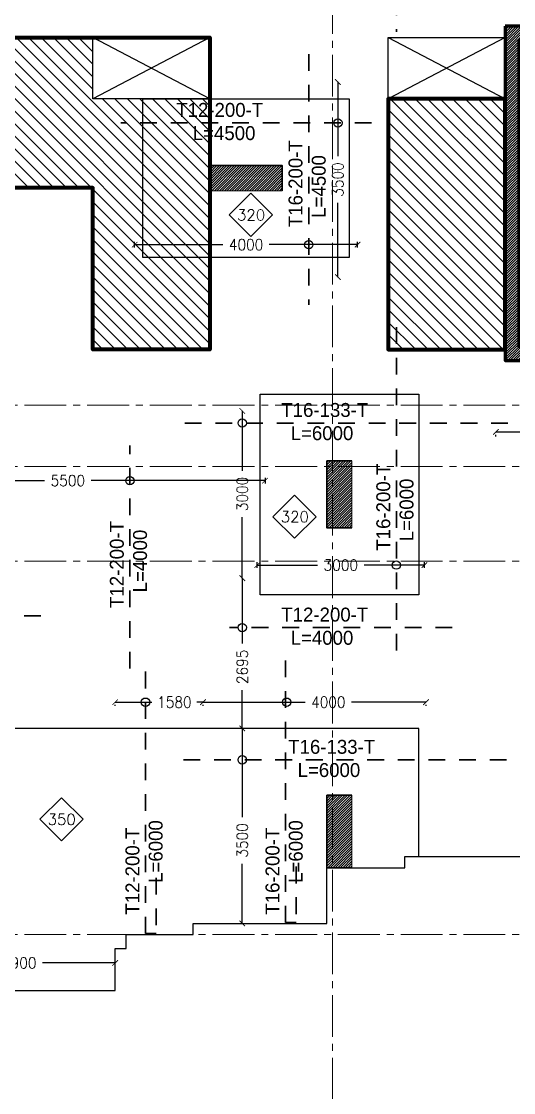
# Model space of a CAD drawing. Header units: millimetres. Extents: x -967280 to 3852, y 2833 to 1955156.
# Drawn here: x -718810 to -709979, y 684403 to 703625 of the extents above; entities that cross this region are included whole.
import ezdxf

# ---------------------------------------------------------------- set-up
doc = ezdxf.new("R2010")
doc.units = ezdxf.units.MM
doc.header["$LTSCALE"] = 1000
doc.header["$PDMODE"] = 35
doc.header["$PDSIZE"] = 25
for name, pattern in [('$0$DASHED2', [0.375, 0.25, -0.125]), ('B05-FIRST FLOOR PLAN$0$DLINE', [0.55, 0.3, -0.25]), ('Columns_Structural070816$0$CENTER2', [1.125, 0.75, -0.125, 0.125, -0.125])]:
    doc.linetypes.add(name, pattern=pattern)
for name, color, linetype in [('B05-FIRST FLOOR PLAN$0$STR_ROOF RFT$0$S-SYMB', 30, 'Continuous'), ('S - BATH Hach', 1, 'Continuous'), ('S - col hach', 1, 'Continuous'), ('S - dot', 1, 'Continuous'), ('S -Beams', 2, 'Continuous'), ('S-TEXT', 2, 'Continuous'), ('SLAB', 210, 'Continuous')]:
    doc.layers.add(name, color=color, linetype=linetype)
for name, color, linetype, lineweight in [('S - column', 6, 'Continuous', 60), ('ST-000-AXIS', 9, 'Columns_Structural070816$0$CENTER2', 9), ('ST-203-SLAB-TXT', 7, 'Continuous', 30), ('ST-206-SLAB-DIM', 1, 'Continuous', 20), ('ST-RFT-BOT', 2, '$0$DASHED2', 30), ('ST-RFT-TOP', 5, '$0$DASHED2', 30)]:
    doc.layers.add(name, color=color, linetype=linetype, lineweight=lineweight)
doc.styles.add('B05-FIRST FLOOR PLAN$0$XS-Roof RFT$0$T25-100', font='STENCIL.shx', dxfattribs={"height": 250})
doc.styles.add('ROMANC', font='romanc.shx')
doc.styles.add('TUNELNO', font='romans.shx', dxfattribs={"width": 0.9})
doc.dimstyles.new('Copy(2) of DSEC', dxfattribs={"dimtxt": 200, "dimasz": 100, "dimexe": 50, "dimexo": 80, "dimgap": 100, "dimtad": 1, "dimdec": 0, "dimrnd": 5, "dimzin": 0, "dimdsep": 46, "dimtxsty": 'TUNELNO', "dimblk": 'ARCHTICK', "dimcen": 0.09, "dimclrd": 1, "dimclre": 1, "dimclrt": 3, "dimadec": 0, "dimazin": 0, "dimtfac": 0.78125, "dimtdec": 0, "dimtix": 1, "dimtmove": 2, "dimatfit": 3, "dimldrblk": 'ARCHTICK', "dimfxl": 1, "dimtolj": 1, "dimtzin": 0, "dimarcsym": 0})
pattern_1 = [(135, (-644280.76, -413896.66), (-112.253202, -112.253202), [])]

# ---------------------------------------------------------------- blocks, each defined once
blk = doc.blocks.new('str col from 1st to 3rd')
at = {"layer": 'S - col hach'}
h = blk.add_hatch(dxfattribs=at)
h.set_pattern_fill('ANSI31', color=3, scale=10)
h.set_pattern_definition([(45, (-254348.726, -1220652.032), (-22.4506403, 22.4506403), [])])
h.paths.add_polyline_path([(0, 3000), (0, -3000), (2600, -3000), (2600, -2750), (250, -2750), (250, 2750), (2600, 2750), (2600, 3000)])
h = blk.add_hatch(dxfattribs=at)
h.set_pattern_fill('ANSI31', color=2, scale=10)
h.set_pattern_definition([(45, (-274848.72, -1227052.032), (-22.4506403, 22.4506403), [])])
h.paths.add_polyline_path([(-4000, 50), (-4000, 500), (-5300, 500), (-5300, 50)])
h = blk.add_hatch(dxfattribs=at)
h.set_pattern_fill('ANSI31', color=2, scale=10)
h.set_pattern_definition([(45, (-567332.766, -1475289.637), (-22.4506403, 22.4506403), [])])
h.paths.add_polyline_path([(-2750, -4800), (-3200, -4800), (-3200, -6000), (-2750, -6000)])
h = blk.add_hatch(dxfattribs=at)
h.set_pattern_fill('ANSI31', color=2, scale=10)
h.set_pattern_definition([(45, (-254398.726, -1220652.032), (-22.4506403, 22.4506403), [])])
h.paths.add_polyline_path([(-2750, -12100), (-2750, -10800), (-3200, -10800), (-3200, -12100)])
at = {"layer": 'S - column', "color": 3}
blk.add_lwpolyline([(0, 3000), (0, -3000), (2600, -3000), (2600, -2750), (250, -2750), (250, 2750), (2600, 2750), (2600, 3000), (0, 3000)], dxfattribs=at)
at = {"layer": 'S - column', "lineweight": 15}
for points in [[(-5300, 50), (-4000, 50), (-4000, 500), (-5300, 500)], [(-3200, -6000), (-3200, -4800), (-2750, -4800), (-2750, -6000)], [(-3200, -12100), (-3200, -10800), (-2750, -10800), (-2750, -12100)]]:
    blk.add_lwpolyline(points, close=True, dxfattribs=at)
at = {"layer": 'ST-RFT-BOT', "color": 7, "linetype": 'Continuous', "ltscale": 30}
for points in [[(-4000, 50), (-4000, 500), (-5300, 500), (-5300, 50)], [(-2750, -4800), (-3200, -4800), (-3200, -6000), (-2750, -6000)], [(-2750, -10800), (-3200, -10800), (-3200, -12100), (-2750, -12100)]]:
    blk.add_lwpolyline(points, dxfattribs=at)
blk = doc.blocks.new('_ArchTick')
at = {"color": 0, "linetype": 'ByBlock', "const_width": 0.15}
blk.add_lwpolyline([(-0.5, -0.5), (0.5, 0.5)], dxfattribs=at)
blk = doc.blocks.new('*D719')
at = {"layer": 'Defpoints', "color": 0, "transparency": 16777216}
for p in [(-719941, 695515), (-714439, 695515), (-714439, 695385)]:
    blk.add_point(p, dxfattribs=at)
at = {"layer": 'ST-206-SLAB-DIM', "color": 1, "lineweight": -2, "transparency": 16777216}
for p, q in [((-719941, 695435), (-719941, 695335)), ((-714439, 695435), (-714439, 695335)), ((-719941, 695385), (-718394, 695385)), ((-714439, 695385), (-717560, 695385))]:
    blk.add_line(p, q, dxfattribs=at)
at = {"layer": 'ST-206-SLAB-DIM', "color": 1, "lineweight": -2, "transparency": 16777216, "xscale": 100, "yscale": 100, "zscale": 100, "rotation": 180}
blk.add_blockref('_ArchTick', (-719941, 695385), dxfattribs=at)
at = {"layer": 'ST-206-SLAB-DIM', "color": 1, "lineweight": -2, "transparency": 16777216, "xscale": 100, "yscale": 100, "zscale": 100}
blk.add_blockref('_ArchTick', (-714439, 695385), dxfattribs=at)
at = {"layer": 'ST-206-SLAB-DIM', "color": 3, "transparency": 16777216, "insert": (-717977, 695385), "char_height": 200, "attachment_point": 5, "style": 'TUNELNO'}
blk.add_mtext('\\A1;5500', dxfattribs=at)
blk = doc.blocks.new('*D749')
at = {"layer": 'Defpoints', "color": 0, "transparency": 16777216}
for p in [(-715551, 691425), (-711550, 691425), (-711550, 691409)]:
    blk.add_point(p, dxfattribs=at)
at = {"layer": 'ST-206-SLAB-DIM', "color": 1, "lineweight": -2, "transparency": 16777216}
for p, q in [((-715551, 691409), (-713720, 691409)), ((-711550, 691409), (-712886, 691409)), ((-715551, 691345), (-715551, 691359)), ((-711550, 691345), (-711550, 691359))]:
    blk.add_line(p, q, dxfattribs=at)
at = {"layer": 'ST-206-SLAB-DIM', "color": 1, "lineweight": -2, "transparency": 16777216, "xscale": 100, "yscale": 100, "zscale": 100, "rotation": 180}
blk.add_blockref('_ArchTick', (-715551, 691409), dxfattribs=at)
at = {"layer": 'ST-206-SLAB-DIM', "color": 1, "lineweight": -2, "transparency": 16777216, "xscale": 100, "yscale": 100, "zscale": 100}
blk.add_blockref('_ArchTick', (-711550, 691409), dxfattribs=at)
at = {"layer": 'ST-206-SLAB-DIM', "color": 3, "transparency": 16777216, "insert": (-713303, 691409), "char_height": 200, "attachment_point": 5, "style": 'TUNELNO'}
blk.add_mtext('\\A1;4000', dxfattribs=at)
blk = doc.blocks.new('*D757')
at = {"layer": 'Defpoints', "color": 0, "transparency": 16777216}
for p in [(-714579, 693739), (-711579, 693869), (-711579, 693739)]:
    blk.add_point(p, dxfattribs=at)
at = {"layer": 'ST-206-SLAB-DIM', "color": 1, "lineweight": -2, "transparency": 16777216}
for p, q in [((-714579, 693819), (-714579, 693919)), ((-711579, 693819), (-711579, 693919)), ((-714579, 693869), (-713496, 693869)), ((-711579, 693869), (-712662, 693869))]:
    blk.add_line(p, q, dxfattribs=at)
at = {"layer": 'ST-206-SLAB-DIM', "color": 1, "lineweight": -2, "transparency": 16777216, "xscale": 100, "yscale": 100, "zscale": 100, "rotation": 180}
blk.add_blockref('_ArchTick', (-714579, 693869), dxfattribs=at)
at = {"layer": 'ST-206-SLAB-DIM', "color": 1, "lineweight": -2, "transparency": 16777216, "xscale": 100, "yscale": 100, "zscale": 100}
blk.add_blockref('_ArchTick', (-711579, 693869), dxfattribs=at)
at = {"layer": 'ST-206-SLAB-DIM', "color": 3, "transparency": 16777216, "insert": (-713079, 693869), "char_height": 200, "attachment_point": 5, "style": 'TUNELNO'}
blk.add_mtext('\\A1;3000', dxfattribs=at)
blk = doc.blocks.new('*D725')
at = {"layer": 'Defpoints', "color": 0, "transparency": 16777216}
for p in [(-714817, 693634), (-714847, 690938), (-714817, 690938)]:
    blk.add_point(p, dxfattribs=at)
at = {"layer": 'ST-206-SLAB-DIM', "color": 1, "lineweight": -2, "transparency": 16777216}
for p, q in [((-714847, 693634), (-714847, 692460)), ((-714847, 690938), (-714847, 691625))]:
    blk.add_line(p, q, dxfattribs=at)
at = {"layer": 'ST-206-SLAB-DIM', "color": 1, "lineweight": -2, "transparency": 16777216, "xscale": 100, "yscale": 100, "zscale": 100}
for p, rotation in [((-714847, 693634), 90), ((-714847, 690938), 270)]:
    blk.add_blockref('_ArchTick', p, dxfattribs=dict(at, rotation=rotation))
at = {"layer": 'ST-206-SLAB-DIM', "color": 3, "transparency": 16777216, "insert": (-714847, 692042), "char_height": 200, "attachment_point": 5, "rotation": 90, "style": 'TUNELNO'}
blk.add_mtext('\\A1;2695', dxfattribs=at)
blk = doc.blocks.new('*D726')
at = {"layer": 'Defpoints', "color": 0, "transparency": 16777216}
for p in [(-713102, 702538), (-713132, 699037), (-713102, 699037)]:
    blk.add_point(p, dxfattribs=at)
at = {"layer": 'ST-206-SLAB-DIM', "color": 1, "lineweight": -2, "transparency": 16777216}
for p, q in [((-713132, 702538), (-713132, 701205)), ((-713132, 699037), (-713132, 700370))]:
    blk.add_line(p, q, dxfattribs=at)
at = {"layer": 'ST-206-SLAB-DIM', "color": 1, "lineweight": -2, "transparency": 16777216, "xscale": 100, "yscale": 100, "zscale": 100}
for p, rotation in [((-713132, 702538), 90), ((-713132, 699037), 270)]:
    blk.add_blockref('_ArchTick', p, dxfattribs=dict(at, rotation=rotation))
at = {"layer": 'ST-206-SLAB-DIM', "color": 3, "transparency": 16777216, "insert": (-713132, 700787), "char_height": 200, "attachment_point": 5, "rotation": 90, "style": 'TUNELNO'}
blk.add_mtext('\\A1;3500', dxfattribs=at)
blk = doc.blocks.new('*D727')
at = {"layer": 'Defpoints', "color": 0, "transparency": 16777216}
for p in [(-716779, 699488), (-712778, 699619), (-712778, 699488)]:
    blk.add_point(p, dxfattribs=at)
at = {"layer": 'ST-206-SLAB-DIM', "color": 1, "lineweight": -2, "transparency": 16777216}
for p, q in [((-716779, 699568), (-716779, 699669)), ((-712778, 699568), (-712778, 699669)), ((-716779, 699619), (-715196, 699619)), ((-712778, 699619), (-714362, 699619))]:
    blk.add_line(p, q, dxfattribs=at)
at = {"layer": 'ST-206-SLAB-DIM', "color": 1, "lineweight": -2, "transparency": 16777216, "xscale": 100, "yscale": 100, "zscale": 100, "rotation": 180}
blk.add_blockref('_ArchTick', (-716779, 699619), dxfattribs=at)
at = {"layer": 'ST-206-SLAB-DIM', "color": 1, "lineweight": -2, "transparency": 16777216, "xscale": 100, "yscale": 100, "zscale": 100}
blk.add_blockref('_ArchTick', (-712778, 699619), dxfattribs=at)
at = {"layer": 'ST-206-SLAB-DIM', "color": 3, "transparency": 16777216, "insert": (-714779, 699619), "char_height": 200, "attachment_point": 5, "style": 'TUNELNO'}
blk.add_mtext('\\A1;4000', dxfattribs=at)
blk = doc.blocks.new('*D731')
at = {"layer": 'Defpoints', "color": 0, "transparency": 16777216}
for p in [(-710296, 696258), (-706796, 696258), (-706796, 696258)]:
    blk.add_point(p, dxfattribs=at)
at = {"layer": 'ST-206-SLAB-DIM', "color": 1, "lineweight": -2, "transparency": 16777216}
for p, q in [((-710296, 696258), (-708963, 696258)), ((-710296, 696178), (-710296, 696208)), ((-706796, 696258), (-708129, 696258)), ((-706796, 696338), (-706796, 696308))]:
    blk.add_line(p, q, dxfattribs=at)
at = {"layer": 'ST-206-SLAB-DIM', "color": 1, "lineweight": -2, "transparency": 16777216, "xscale": 100, "yscale": 100, "zscale": 100, "rotation": 180}
blk.add_blockref('_ArchTick', (-710296, 696258), dxfattribs=at)
at = {"layer": 'ST-206-SLAB-DIM', "color": 1, "lineweight": -2, "transparency": 16777216, "xscale": 100, "yscale": 100, "zscale": 100}
blk.add_blockref('_ArchTick', (-706796, 696258), dxfattribs=at)
at = {"layer": 'ST-206-SLAB-DIM', "color": 3, "transparency": 16777216, "insert": (-708546, 696258), "char_height": 200, "attachment_point": 5, "style": 'TUNELNO'}
blk.add_mtext('\\A1;3500', dxfattribs=at)
blk = doc.blocks.new('*D762')
at = {"layer": 'Defpoints', "color": 0, "transparency": 16777216}
for p in [(-714817, 696635), (-714847, 693634), (-714817, 693634)]:
    blk.add_point(p, dxfattribs=at)
at = {"layer": 'ST-206-SLAB-DIM', "color": 1, "lineweight": -2, "transparency": 16777216}
for p, q in [((-714847, 696635), (-714847, 695563)), ((-714847, 693634), (-714847, 694728))]:
    blk.add_line(p, q, dxfattribs=at)
at = {"layer": 'ST-206-SLAB-DIM', "color": 1, "lineweight": -2, "transparency": 16777216, "xscale": 100, "yscale": 100, "zscale": 100}
for p, rotation in [((-714847, 696635), 90), ((-714847, 693634), 270)]:
    blk.add_blockref('_ArchTick', p, dxfattribs=dict(at, rotation=rotation))
at = {"layer": 'ST-206-SLAB-DIM', "color": 3, "transparency": 16777216, "insert": (-714847, 695145), "char_height": 200, "attachment_point": 5, "rotation": 90, "style": 'TUNELNO'}
blk.add_mtext('\\A1;3000', dxfattribs=at)
blk = doc.blocks.new('*D763')
at = {"layer": 'Defpoints', "color": 0, "transparency": 16777216}
for p in [(-714847, 690939), (-714817, 690939), (-714817, 687438)]:
    blk.add_point(p, dxfattribs=at)
at = {"layer": 'ST-206-SLAB-DIM', "color": 1, "lineweight": -2, "transparency": 16777216}
for p, q in [((-714847, 690939), (-714847, 689345)), ((-714847, 687438), (-714847, 688511))]:
    blk.add_line(p, q, dxfattribs=at)
at = {"layer": 'ST-206-SLAB-DIM', "color": 1, "lineweight": -2, "transparency": 16777216, "xscale": 100, "yscale": 100, "zscale": 100}
for p, rotation in [((-714847, 690939), 90), ((-714847, 687438), 270)]:
    blk.add_blockref('_ArchTick', p, dxfattribs=dict(at, rotation=rotation))
at = {"layer": 'ST-206-SLAB-DIM', "color": 3, "transparency": 16777216, "insert": (-714847, 688928), "char_height": 200, "attachment_point": 5, "rotation": 90, "style": 'TUNELNO'}
blk.add_mtext('\\A1;3500', dxfattribs=at)
blk = doc.blocks.new('*D767')
at = {"layer": 'Defpoints', "color": 0, "transparency": 16777216}
for p in [(-717129, 691425), (-715551, 691425), (-715551, 691409)]:
    blk.add_point(p, dxfattribs=at)
at = {"layer": 'ST-206-SLAB-DIM', "color": 1, "lineweight": -2, "transparency": 16777216}
for p, q in [((-717129, 691409), (-716469, 691409)), ((-715551, 691409), (-715661, 691409)), ((-717129, 691345), (-717129, 691359)), ((-715551, 691345), (-715551, 691359))]:
    blk.add_line(p, q, dxfattribs=at)
at = {"layer": 'ST-206-SLAB-DIM', "color": 1, "lineweight": -2, "transparency": 16777216, "xscale": 100, "yscale": 100, "zscale": 100, "rotation": 180}
blk.add_blockref('_ArchTick', (-717129, 691409), dxfattribs=at)
at = {"layer": 'ST-206-SLAB-DIM', "color": 1, "lineweight": -2, "transparency": 16777216, "xscale": 100, "yscale": 100, "zscale": 100}
blk.add_blockref('_ArchTick', (-715551, 691409), dxfattribs=at)
at = {"layer": 'ST-206-SLAB-DIM', "color": 3, "transparency": 16777216, "insert": (-716065, 691409), "char_height": 200, "attachment_point": 5, "style": 'TUNELNO'}
blk.add_mtext('\\A1;1580', dxfattribs=at)
blk = doc.blocks.new('*D768')
at = {"layer": 'Defpoints', "color": 0, "transparency": 16777216}
for p in [(-721029, 686599), (-717129, 686729), (-717129, 686596)]:
    blk.add_point(p, dxfattribs=at)
at = {"layer": 'ST-206-SLAB-DIM', "color": 1, "lineweight": -2, "transparency": 16777216}
for p, q in [((-721029, 686679), (-721029, 686782)), ((-721029, 686732), (-719265, 686731)), ((-717129, 686729), (-718430, 686730)), ((-717129, 686676), (-717129, 686779))]:
    blk.add_line(p, q, dxfattribs=at)
at = {"layer": 'ST-206-SLAB-DIM', "color": 1, "lineweight": -2, "transparency": 16777216, "xscale": 100, "yscale": 100, "zscale": 100}
for p, rotation in [((-721029, 686732), 179.9571786131548), ((-717129, 686729), 359.9571786131547)]:
    blk.add_blockref('_ArchTick', p, dxfattribs=dict(at, rotation=rotation))
at = {"layer": 'ST-206-SLAB-DIM', "color": 3, "transparency": 16777216, "insert": (-718848, 686730), "char_height": 200, "attachment_point": 5, "rotation": 359.9572, "style": 'TUNELNO'}
blk.add_mtext('\\A1;3900', dxfattribs=at)
blk = doc.blocks.new('AXES-00')
at = {"layer": 'ST-000-AXIS'}
for p, q in [((544498.9, 750979.6), (544498.9, 695813.8)), ((575723.2, 719939.7), (505674.3, 719939.7)), ((575723.2, 718839.7), (505674.3, 718839.7)), ((575723.2, 717139.7), (505674.3, 717139.7)), ((575723.2, 710439.7), (505674.3, 710439.7))]:
    blk.add_line(p, q, dxfattribs=at)

msp = doc.modelspace()

# ---------------------------------------------------------------- hatches: boundary and pattern name
at = {"layer": 'S - BATH Hach'}
h = msp.add_hatch(dxfattribs=at)
h.set_pattern_fill('ANSI31', color=256, scale=50, angle=90)
h.set_pattern_definition(pattern_1)
h.paths.add_polyline_path([(-717528.7, 700637.4), (-717528.7, 697737.4), (-715428.7, 697737.4), (-715428.7, 702237.4), (-717528.7, 702237.4), (-717528.7, 703337.4), (-719528.7, 703337.4), (-719528.7, 700637.4)])
h = msp.add_hatch(dxfattribs=at)
h.set_pattern_fill('ANSI31', color=256, scale=50, angle=90)
h.set_pattern_definition(pattern_1)
h.paths.add_polyline_path([(-710128.7, 702237.4), (-712228.7, 702237.4), (-712228.7, 697737.4), (-710128.7, 697737.4)])

# ---------------------------------------------------------------- linework, layer by layer
at = {"layer": 'B05-FIRST FLOOR PLAN$0$STR_ROOF RFT$0$S-SYMB'}
for centre in [(-713131.5, 701802.9), (-713654.7, 699618.6), (-714846.8, 696418.3), (-716864, 695384.6), (-712082.2, 693869.1), (-714846.8, 692746.9), (-716583.6, 691409), (-714049.8, 691409), (-714846.7, 690374.3)]:
    msp.add_circle(centre, 75, dxfattribs=at)
at = {"layer": 'S - dot'}
for p, q in [((-715428.7, 703337.4), (-717528.7, 702237.4)), ((-715428.7, 702237.4), (-717528.7, 703337.4)), ((-710128.7, 703337.4), (-712228.7, 702237.4)), ((-712228.7, 703337.4), (-710128.7, 702237.4))]:
    msp.add_line(p, q, dxfattribs=at)
at = {"layer": 'S -Beams', "lineweight": 106, "ltscale": 30}
for points in [[(-719528.7, 703337.4), (-715428.7, 703337.4), (-715428.7, 697737.4), (-717528.7, 697737.4), (-717528.7, 700637.4), (-719528.7, 700637.4)], [(-710128.7, 702237.4), (-712228.7, 702237.4), (-712228.7, 697737.4), (-710128.7, 697737.4)]]:
    msp.add_lwpolyline(points, close=True, dxfattribs=at)
at = {"layer": 'S -Beams', "color": 1}
for points in [[(-717528.7, 703337.4), (-715428.7, 703337.4), (-715428.7, 702237.4), (-717528.7, 702237.4)], [(-712228.7, 703337.4), (-710128.7, 703337.4), (-710128.7, 702237.4), (-712228.7, 702237.4)]]:
    msp.add_lwpolyline(points, close=True, dxfattribs=at)
at = {"layer": 'S -Beams'}
msp.add_lwpolyline([(-719828.8, 686237.4), (-717128.7, 686237.4), (-717128.7, 686987.4), (-716928.7, 686987.4), (-716928.7, 687237.4), (-715728.8, 687237.4), (-715728.7, 687437.4), (-713328.7, 687437.4), (-713328.7, 688437.4), (-711928.8, 688437.4), (-711928.8, 688637.4), (-709528.7, 688637.4)], dxfattribs=at)
at = {"layer": 'S-TEXT', "color": 7, "true_color": 0xffffff}
for points in [[(-714693.6, 699766.9), (-714306.5, 700154), (-714693.6, 700541.2), (-715080.8, 700154)], [(-713909.7, 694350.5), (-713522.6, 694737.6), (-713909.7, 695124.8), (-714296.9, 694737.6)], [(-718091.8, 688919.9), (-717704.7, 689307), (-718091.8, 689694.2), (-718479, 689307)]]:
    msp.add_lwpolyline(points, close=True, dxfattribs=at)
at = {"layer": 'SLAB', "color": 2, "linetype": 'Continuous', "ltscale": 30}
for points in [[(-716628.7, 699387.4), (-716628.7, 702237.4), (-712928.7, 702237.4), (-712928.7, 699387.4)], [(-714528.7, 696937.4), (-711678.7, 696937.4), (-711678.7, 693337.4), (-714528.7, 693337.4)], [(-721028.7, 686037.4), (-719828.8, 686037.4), (-719828.8, 686237.4), (-717128.7, 686237.4), (-717128.7, 686987.4), (-716928.7, 686987.4), (-716928.7, 687237.4), (-715728.8, 687237.4), (-715728.8, 687437.4), (-713328.7, 687437.4), (-713328.7, 688437.4), (-711928.8, 688437.4), (-711928.8, 688637.4), (-711678.7, 688637.4), (-711678.7, 690937.4), (-720728.7, 690937.4), (-720728.7, 688537.4), (-721028.7, 688537.4)]]:
    msp.add_lwpolyline(points, close=True, dxfattribs=at)
at = {"layer": 'ST-RFT-TOP', "linetype": 'B05-FIRST FLOOR PLAN$0$DLINE'}
for points in [[(-712082.2, 708437.4), (-712082.2, 703437.4)], [(-713654.7, 703037.4), (-713654.7, 698537.4)], [(-712528.7, 701802.9), (-717028.7, 701802.9)], [(-712082.2, 698137.4), (-712082.2, 692137.4)], [(-710078.8, 696418.3), (-716078.8, 696418.3)], [(-716864, 692012.4), (-716864, 696012.4)], [(-720958.7, 692560.7), (-720958.7, 692960.7), (-718358.7, 692960.7)], [(-711078.7, 692746.9), (-715078.7, 692746.9)], [(-713880.5, 688457.4), (-713880.5, 687457.4), (-714070.5, 687457.4), (-714070.5, 692267.4)], [(-716393.6, 688257.4), (-716393.6, 687257.4), (-716583.6, 687257.4), (-716583.6, 692067.4)], [(-710103.7, 690373.4), (-716103.7, 690373.4)]]:
    msp.add_lwpolyline(points, dxfattribs=at)

# ---------------------------------------------------------------- block references
at = {"layer": 'S -Beams'}
msp.add_blockref('AXES-00', (-1257727.6, -23202.4), dxfattribs=at)
at = {"layer": 'ST-RFT-BOT', "color": 3, "linetype": 'Continuous'}
msp.add_blockref('str col from 1st to 3rd', (-710128.7, 700537.4), dxfattribs=at)

# ---------------------------------------------------------------- texts
at = {"layer": 'S-TEXT', "color": 3, "char_height": 196, "attachment_point": 1, "style": 'ROMANC'}
for s, insert in [('320', (-714940.1, 700250)), ('320', (-714156.2, 694833.7)), ('350', (-718338.3, 689403.1))]:
    msp.add_mtext_dynamic_manual_height_columns(s, width=592857.868, gutter_width=980, heights=[-196], dxfattribs=dict(at, insert=insert))
at = {"layer": 'ST-203-SLAB-TXT', "style": 'B05-FIRST FLOOR PLAN$0$XS-Roof RFT$0$T25-100'}
for s, p in [('T12-200-T', (-716031.9, 701912.1)), ('L=4500', (-715735.6, 701495.5)), ('T16-133-T', (-714147, 696527.6)), ('L=6000', (-713978.9, 696110.9)), ('T12-200-T', (-714147, 692856.1)), ('L=4000', (-713978.9, 692439.5)), ('T16-133-T', (-714022.7, 690482.7)), ('L=6000', (-713854.6, 690066))]:
    msp.add_text(s, height=250, dxfattribs=at).set_placement(p)
for s, p in [('T16-200-T', (-713766.9, 699932.7)), ('L=4500', (-713350.2, 700100.8)), ('T16-200-T', (-712191.5, 694127.4)), ('L=6000', (-711774.8, 694295.5)), ('T12-200-T', (-716973.2, 693099.5)), ('L=4000', (-716556.6, 693378.9)), ('T12-200-T', (-716692.8, 687596.2)), ('L=6000', (-716276.2, 688166.2)), ('T16-200-T', (-714179.7, 687596.2)), ('L=6000', (-713763.1, 688166.2))]:
    msp.add_text(s, height=250, rotation=90, dxfattribs=at).set_placement(p)

# ---------------------------------------------------------------- dimensions: what is measured, and where the dimension line sits
at = {"layer": 'ST-206-SLAB-DIM'}
for base, p1, p2, angle, picture, middle in [((-713131.6, 699036.9), (-713101.6, 702537.8), (-713101.6, 699036.9), 270, '*D726', (-713131.6, 700787.4)), ((-712778.2, 699618.6), (-716779.1, 699488), (-712778.2, 699488), 0, '*D727', (-714778.7, 699618.6)), ((-714846.8, 693634.4), (-714816.8, 696635.3), (-714816.8, 693634.4), 270, '*D762', (-714846.8, 695145.4)), ((-714438.7, 695384.6), (-719940.7, 695515.2), (-714438.7, 695515.2), 360, '*D719', (-717976.7, 695384.6)), ((-711578.7, 693869.1), (-714578.7, 693738.5), (-711578.7, 693738.5), 0, '*D757', (-713078.8, 693869.1)), ((-714846.8, 690938.3), (-714816.8, 693634.4), (-714816.8, 690938.3), 270, '*D725', (-714846.8, 692042.5)), ((-715550.9, 691409), (-717128.7, 691425.3), (-715550.9, 691425.3), 360, '*D767', (-716064.8, 691409)), ((-711550.1, 691409), (-715550.9, 691425.3), (-711550.1, 691425.3), 0, '*D749', (-713303, 691409)), ((-714846.8, 690939.2), (-714816.8, 687438.3), (-714816.8, 690939.2), 90, '*D763', (-714846.8, 688928.2)), ((-717128.6, 686729.2), (-721028.7, 686598.9), (-717128.7, 686596), 359.95718, '*D768', (-718847.5, 686730.4))]:
    dim = msp.add_linear_dim(base=base, p1=p1, p2=p2, angle=angle, dimstyle='Copy(2) of DSEC', dxfattribs=at)
    dim.commit()
    dim.dimension.update_dxf_attribs({"geometry": picture, "text_midpoint": middle, "dimtype": 161})
dim = msp.add_linear_dim(base=(-706796.2, 696258), p1=(-710296.2, 696258.1), p2=(-706796.2, 696258), dimstyle='Copy(2) of DSEC', dxfattribs=at)
dim.commit()
dim.dimension.update_dxf_attribs({"geometry": '*D731', "text_midpoint": (-708546.2, 696258), "dimtype": 160})

doc.saveas('drawing.dxf')
